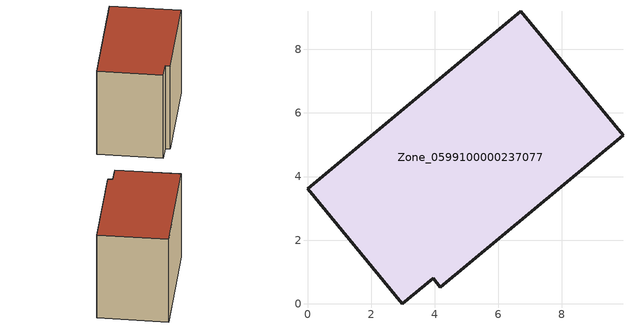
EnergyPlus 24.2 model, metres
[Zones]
Zone_0599100000237077
 floor ground (C_G): 3.95,0.8 2.98,0 0,3.62 6.7,9.2 9.92,5.3 4.18,0.52 z0
 wall outside (C_F): 6.7,9.2 0,3.62 2.98,0 3.95,0.8 4.18,0.52 9.92,5.3 6.7,9.2 z0:6.79
 roof outside (C_R): 4.18,0.52 9.92,5.3 6.7,9.2 0,3.62 2.98,0 3.95,0.8 z6.79
[BUILDING]
Pand.0599100000237077: North Axis=0; Terrain=City; Loads Convergence Tolerance Value=0.04; Temperature Convergence Tolerance Value=0.4; Solar Distribution=FullExterior; Maximum Number of Warmup Days=25; Minimum Number of Warmup Days=1
[Site:Location]
Rotterdam.The.Hague.AP_ZH_NLD Design_Conditions: Latitude=51.96; Longitude=4.45; Time Zone=1; Elevation=-4.5
[SITE:GROUNDTEMPERATURE:BUILDINGSURFACE]
18, 18, 18, 18, 18, 18, 18, 18, 18, 18, 18, 18
[MATERIAL] Thermal Absorptance=0.9; Solar Absorptance=0.7; Visible Absorptance=0.7
Name | Roughness | Thickness | Conductivity | Density | Specific Heat
G.TI.1946 | MediumSmooth | 0.15 | 1 | 540 | 1210
F.TI.1946 | Rough | 0.3 | 0.857143 | 1920 | 840
R.TI.1946 | MediumRough | 0.2 | 0.1 | 1500 | 1000
[CONSTRUCTION]
C_G: G.TI.1946
C_F: F.TI.1946
C_R: R.TI.1946
[ZONE]
Zone_0599100000237077: Type=1; Multiplier=1; Ceiling Height=Autocalculate; Volume=Autocalculate; Floor Area=autocalculate; Part of Total Floor Area=Yes
[ZONEINFILTRATION:DESIGNFLOWRATE]
Infil_Zone_0599100000237077: Zone or ZoneList or Space or SpaceList=Zone_0599100000237077; Schedule=AlwaysOn; Design Flow Rate Calculation Method=Flow/Area; Flow Rate per Floor Area=0.003; Constant Term Coefficient=1; Temperature Term Coefficient=0; Velocity Term Coefficient=0; Velocity Squared Term Coefficient=0
[HVACTEMPLATE:ZONE:IDEALLOADSAIRSYSTEM]
Zone_0599100000237077: Maximum Heating Supply Air Temperature=50; Minimum Cooling Supply Air Temperature=13; Maximum Heating Supply Air Humidity Ratio=0.0156; Minimum Cooling Supply Air Humidity Ratio=0.0077; Heating Limit=NoLimit; Cooling Limit=NoLimit; Dehumidification Control Type=ConstantSensibleHeatRatio; Cooling Sensible Heat Ratio=0.7; Dehumidification Setpoint=60; Humidification Control Type=None; Humidification Setpoint=30; Outdoor Air Method=None; Outdoor Air Flow Rate per Person=0.00944; Outdoor Air Flow Rate per Zone Floor Area=0; Outdoor Air Flow Rate per Zone=0; Demand Controlled Ventilation Type=None; Outdoor Air Economizer Type=NoEconomizer; Heat Recovery Type=None; Sensible Heat Recovery Effectiveness=0.7; Latent Heat Recovery Effectiveness=0.65
[ZONECONTROL:THERMOSTAT]
ThermostatControl_Zone_0599100000237077: Zone or ZoneList=Zone_0599100000237077; Control Type Schedule=DualSetpointControlType; Control 1=Thermostat_Zone_0599100000237077; Temperature Difference Between Cutout And Setpoint=0
[THERMOSTATSETPOINT:DUALSETPOINT]
Thermostat_Zone_0599100000237077: Heating Setpoint Temperature Schedule=HeatingSetpoint_Zone_0599100000237077; Cooling Setpoint Temperature Schedule=CoolingSetpoint_Zone_0599100000237077
[SCHEDULE:COMPACT]
HeatingSetpoint_Zone_0599100000237077: Through: 12/31, For: AllDays, Until: 24:00, 21
CoolingSetpoint_Zone_0599100000237077: Through: 12/31, For: AllDays, Until: 24:00, 24
DualSetpointControlType: Through: 12/31, For: AllDays, Until: 24:00, 4
AlwaysOn: Through: 12/31, For: AllDays, Until: 24:00, 1
